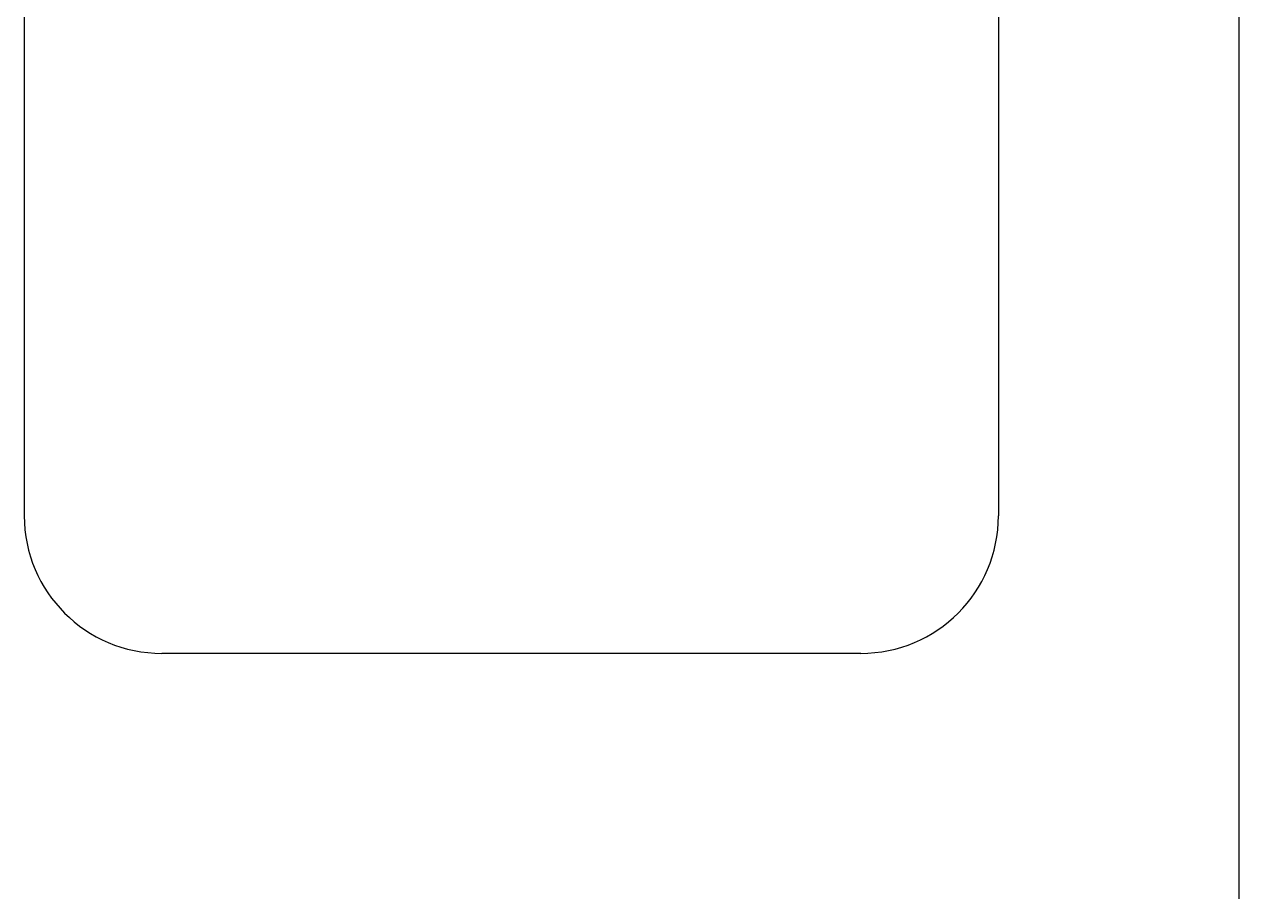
# Model space of a CAD drawing. Header units: millimetres. Extents: x -11 to 340, y -118 to 18.
# Drawn here: x 321.26 to 339.59, y -34.46 to -21.37 of the extents above; entities that cross this region are included whole.
import ezdxf

# ---------------------------------------------------------------- set-up
doc = ezdxf.new("R2010")
doc.units = ezdxf.units.MM
doc.header["$MEASUREMENT"] = 0
doc.layers.add('BLACK', color=7, linetype='CONTINUOUS')

msp = doc.modelspace()

# ---------------------------------------------------------------- linework, layer by layer
at = {"layer": 'BLACK', "linetype": 'Continuous'}
for p, q in [((339.58862, 10.28), (339.58862, -41.535)), ((321.262501, -18.8375), (321.262501, -28.7875)), ((335.962501, -18.8375), (335.962501, -28.7875)), ((333.887501, -30.8625), (323.3375, -30.8625)), ((333.887501, -30.862501), (333.887501, -30.8625))]:
    msp.add_line(p, q, dxfattribs=at)
at = {"layer": 'BLACK'}
for centre, radius, start, end in [((323.3375, -28.7875), 2.075, 180, 270), ((333.8875, -28.7875), 2.075001, 270.0000276, 0)]:
    msp.add_arc(centre, radius, start, end, dxfattribs=at)

doc.saveas('drawing.dxf')
